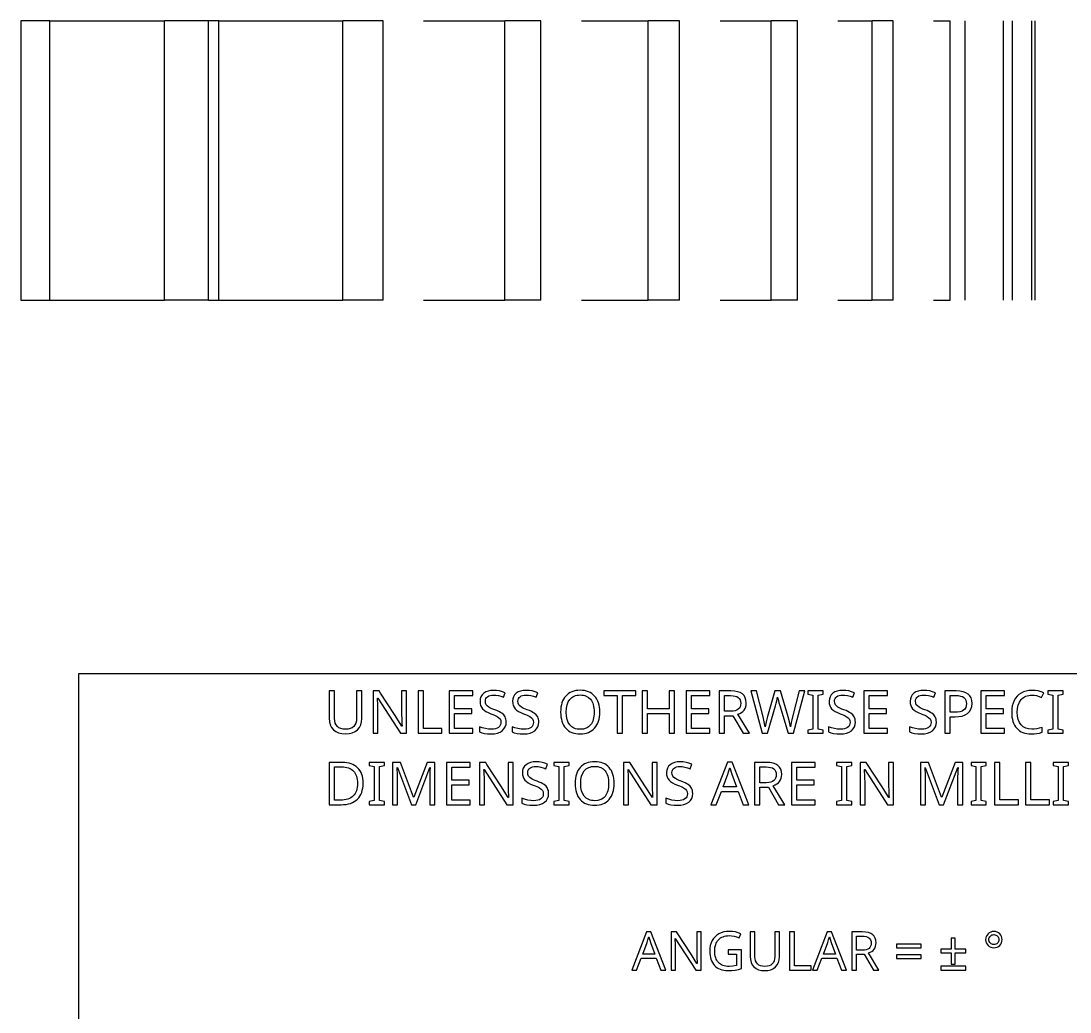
# Model space of a CAD drawing. Extents: x 20 to 297, y 10 to 200.
# Drawn here: x 133.42 to 163.49, y 38.4 to 66.8 of the extents above; entities that cross this region are included whole.
import ezdxf

# ---------------------------------------------------------------- set-up
doc = ezdxf.new("R2010")
doc.units = 0
doc.header["$LTSCALE"] = 12.7
doc.header["$MEASUREMENT"] = 0
for name, color, linetype in [('TANGENT_LINES', 7, 'CONTINUOUS'), ('TITLE_BLOCK', 7, 'CONTINUOUS'), ('VISIBLE', 7, 'CONTINUOUS')]:
    doc.layers.add(name, color=color, linetype=linetype)

msp = doc.modelspace()

# ---------------------------------------------------------------- linework, layer by layer
at = {"layer": 'TANGENT_LINES'}
for p, q in [((133.421, 66.803), (133.421, 58.803)), ((134.248, 58.803), (134.248, 66.803)), ((139.093, 58.803), (139.093, 66.803))]:
    msp.add_line(p, q, dxfattribs=at)
at = {"layer": 'TITLE_BLOCK'}
for p, q in [((135.075, 10), (135.075, 48.1)), ((135.075, 48.1), (165.555, 48.1))]:
    msp.add_line(p, q, dxfattribs=at)
for points in [[(143.191, 47.603), (143.039, 47.603), (143.039, 46.817), (143.034, 46.745), (143.018, 46.683), (143.018, 46.683), (142.993, 46.629), (142.958, 46.585), (142.958, 46.585), (142.913, 46.549), (142.86, 46.524), (142.86, 46.524), (142.797, 46.509), (142.727, 46.504), (142.727, 46.504), (142.652, 46.509), (142.587, 46.524), (142.587, 46.524), (142.533, 46.55), (142.488, 46.585), (142.488, 46.585), (142.453, 46.63), (142.428, 46.683), (142.428, 46.683), (142.414, 46.745), (142.409, 46.815), (142.409, 46.815), (142.409, 47.603), (142.255, 47.603), (142.255, 46.82), (142.263, 46.721), (142.285, 46.634), (142.285, 46.634), (142.323, 46.557), (142.376, 46.492), (142.376, 46.492), (142.443, 46.439), (142.522, 46.402), (142.522, 46.402), (142.614, 46.379), (142.718, 46.372), (142.718, 46.372), (142.823, 46.379), (142.915, 46.401), (142.915, 46.401), (142.997, 46.438), (143.066, 46.491), (143.066, 46.491), (143.12, 46.555), (143.16, 46.631), (143.16, 46.631), (143.183, 46.719), (143.191, 46.817), (143.191, 46.817), (143.191, 47.603)], [(144.473, 46.389), (144.473, 47.603), (144.331, 47.603), (144.331, 46.918), (144.331, 46.886), (144.332, 46.846), (144.333, 46.797), (144.336, 46.74), (144.336, 46.74), (144.338, 46.685), (144.34, 46.643), (144.341, 46.614), (144.342, 46.598), (144.342, 46.598), (144.336, 46.598), (144.124, 46.928), (143.725, 47.544), (143.688, 47.603), (143.511, 47.603), (143.511, 46.389), (143.652, 46.389), (143.652, 47.067), (143.651, 47.125), (143.65, 47.188), (143.646, 47.256), (143.642, 47.33), (143.642, 47.33), (143.638, 47.397), (143.645, 47.397), (144.295, 46.389), (144.473, 46.389)], [(144.803, 46.389), (145.487, 46.389), (145.487, 46.525), (144.956, 46.525), (144.956, 47.603), (144.803, 47.603), (144.803, 46.389)], [(146.373, 46.389), (146.373, 46.523), (145.847, 46.523), (145.847, 46.957), (146.342, 46.957), (146.342, 47.09), (145.847, 47.09), (145.847, 47.468), (146.373, 47.468), (146.373, 47.603), (145.694, 47.603), (145.694, 46.389), (146.373, 46.389)], [(147.329, 46.713), (147.327, 46.754), (147.321, 46.792), (147.311, 46.827), (147.297, 46.859), (147.297, 46.859), (147.257, 46.916), (147.199, 46.967), (147.199, 46.967), (147.162, 46.99), (147.116, 47.015), (147.061, 47.039), (146.997, 47.064), (146.997, 47.064), (146.945, 47.084), (146.899, 47.103), (146.862, 47.121), (146.831, 47.138), (146.831, 47.138), (146.786, 47.172), (146.755, 47.209), (146.755, 47.209), (146.737, 47.254), (146.737, 47.254), (146.732, 47.309), (146.732, 47.309), (146.735, 47.348), (146.747, 47.383), (146.747, 47.383), (146.765, 47.413), (146.792, 47.439), (146.792, 47.439), (146.826, 47.46), (146.865, 47.474), (146.865, 47.474), (146.911, 47.483), (146.962, 47.486), (146.962, 47.486), (147.03, 47.482), (147.102, 47.469), (147.176, 47.449), (147.252, 47.421), (147.252, 47.421), (147.3, 47.552), (147.221, 47.582), (147.14, 47.603), (147.054, 47.616), (146.965, 47.62), (146.965, 47.62), (146.882, 47.615), (146.807, 47.599), (146.807, 47.599), (146.741, 47.573), (146.683, 47.536), (146.683, 47.536), (146.637, 47.49), (146.604, 47.438), (146.604, 47.438), (146.584, 47.378), (146.577, 47.31), (146.577, 47.31), (146.582, 47.247), (146.595, 47.19), (146.595, 47.19), (146.617, 47.139), (146.649, 47.095), (146.649, 47.095), (146.692, 47.054), (146.746, 47.017), (146.812, 46.982), (146.89, 46.95), (146.89, 46.95), (146.946, 46.929), (146.994, 46.909), (147.034, 46.89), (147.067, 46.873), (147.067, 46.873), (147.118, 46.837), (147.151, 46.8), (147.151, 46.8), (147.169, 46.755), (147.169, 46.755), (147.176, 46.7), (147.176, 46.7), (147.172, 46.657), (147.159, 46.618), (147.159, 46.618), (147.137, 46.585), (147.107, 46.556), (147.107, 46.556), (147.068, 46.533), (147.021, 46.516), (147.021, 46.516), (146.966, 46.507), (146.902, 46.504), (146.902, 46.504), (146.819, 46.509), (146.73, 46.523), (146.73, 46.523), (146.642, 46.546), (146.561, 46.575), (146.561, 46.575), (146.561, 46.429), (146.626, 46.404), (146.704, 46.386), (146.793, 46.376), (146.895, 46.372), (146.895, 46.372), (146.992, 46.378), (147.077, 46.394), (147.077, 46.394), (147.151, 46.423), (147.214, 46.463), (147.214, 46.463), (147.264, 46.513), (147.3, 46.571), (147.3, 46.571), (147.322, 46.638), (147.329, 46.713), (147.329, 46.713)], [(148.262, 46.713), (148.26, 46.754), (148.254, 46.792), (148.245, 46.827), (148.231, 46.859), (148.231, 46.859), (148.19, 46.916), (148.133, 46.967), (148.133, 46.967), (148.095, 46.99), (148.049, 47.015), (147.994, 47.039), (147.931, 47.064), (147.931, 47.064), (147.878, 47.084), (147.833, 47.103), (147.795, 47.121), (147.765, 47.138), (147.765, 47.138), (147.72, 47.172), (147.688, 47.209), (147.688, 47.209), (147.671, 47.254), (147.671, 47.254), (147.665, 47.309), (147.665, 47.309), (147.669, 47.348), (147.68, 47.383), (147.68, 47.383), (147.699, 47.413), (147.726, 47.439), (147.726, 47.439), (147.759, 47.46), (147.799, 47.474), (147.799, 47.474), (147.844, 47.483), (147.895, 47.486), (147.895, 47.486), (147.964, 47.482), (148.035, 47.469), (148.109, 47.449), (148.186, 47.421), (148.186, 47.421), (148.233, 47.552), (148.155, 47.582), (148.073, 47.603), (147.988, 47.616), (147.899, 47.62), (147.899, 47.62), (147.815, 47.615), (147.741, 47.599), (147.741, 47.599), (147.674, 47.573), (147.617, 47.536), (147.617, 47.536), (147.57, 47.49), (147.537, 47.438), (147.537, 47.438), (147.517, 47.378), (147.511, 47.31), (147.511, 47.31), (147.515, 47.247), (147.528, 47.19), (147.528, 47.19), (147.551, 47.139), (147.583, 47.095), (147.583, 47.095), (147.625, 47.054), (147.679, 47.017), (147.745, 46.982), (147.824, 46.95), (147.824, 46.95), (147.879, 46.929), (147.927, 46.909), (147.968, 46.89), (148.001, 46.873), (148.001, 46.873), (148.051, 46.837), (148.085, 46.8), (148.085, 46.8), (148.103, 46.755), (148.103, 46.755), (148.109, 46.7), (148.109, 46.7), (148.105, 46.657), (148.092, 46.618), (148.092, 46.618), (148.07, 46.585), (148.041, 46.556), (148.041, 46.556), (148.001, 46.533), (147.954, 46.516), (147.954, 46.516), (147.899, 46.507), (147.835, 46.504), (147.835, 46.504), (147.753, 46.509), (147.663, 46.523), (147.663, 46.523), (147.576, 46.546), (147.495, 46.575), (147.495, 46.575), (147.495, 46.429), (147.56, 46.404), (147.637, 46.386), (147.727, 46.376), (147.829, 46.372), (147.829, 46.372), (147.925, 46.378), (148.011, 46.394), (148.011, 46.394), (148.085, 46.423), (148.148, 46.463), (148.148, 46.463), (148.198, 46.513), (148.233, 46.571), (148.233, 46.571), (148.255, 46.638), (148.262, 46.713), (148.262, 46.713)], [(150.009, 46.997), (150.007, 47.068), (150, 47.136), (149.988, 47.199), (149.971, 47.258), (149.971, 47.258), (149.951, 47.313), (149.926, 47.365), (149.896, 47.412), (149.862, 47.456), (149.862, 47.456), (149.823, 47.495), (149.781, 47.528), (149.735, 47.557), (149.685, 47.58), (149.685, 47.58), (149.632, 47.599), (149.575, 47.612), (149.515, 47.619), (149.451, 47.622), (149.451, 47.622), (149.385, 47.619), (149.322, 47.612), (149.264, 47.599), (149.21, 47.58), (149.21, 47.58), (149.16, 47.557), (149.114, 47.529), (149.071, 47.496), (149.033, 47.458), (149.033, 47.458), (148.999, 47.415), (148.969, 47.368), (148.944, 47.317), (148.923, 47.261), (148.923, 47.261), (148.908, 47.202), (148.897, 47.139), (148.89, 47.071), (148.888, 46.999), (148.888, 46.999), (148.89, 46.926), (148.897, 46.858), (148.908, 46.793), (148.924, 46.733), (148.924, 46.733), (148.945, 46.678), (148.97, 46.626), (149, 46.579), (149.034, 46.536), (149.034, 46.536), (149.072, 46.497), (149.115, 46.464), (149.161, 46.436), (149.211, 46.413), (149.211, 46.413), (149.265, 46.395), (149.322, 46.382), (149.384, 46.375), (149.449, 46.372), (149.449, 46.372), (149.513, 46.375), (149.574, 46.382), (149.631, 46.395), (149.684, 46.413), (149.684, 46.413), (149.734, 46.437), (149.78, 46.466), (149.822, 46.5), (149.861, 46.539), (149.861, 46.539), (149.896, 46.582), (149.926, 46.63), (149.951, 46.681), (149.971, 46.737), (149.971, 46.737), (149.988, 46.796), (150, 46.859), (150.007, 46.926), (150.009, 46.997), (150.009, 46.997)], [(150.662, 46.389), (150.662, 47.468), (151.039, 47.468), (151.039, 47.603), (150.128, 47.603), (150.128, 47.468), (150.508, 47.468), (150.508, 46.389), (150.662, 46.389)], [(152.152, 46.389), (152.152, 47.603), (151.999, 47.603), (151.999, 47.09), (151.376, 47.09), (151.376, 47.603), (151.223, 47.603), (151.223, 46.389), (151.376, 46.389), (151.376, 46.955), (151.999, 46.955), (151.999, 46.389), (152.152, 46.389)], [(153.162, 46.389), (153.162, 46.523), (152.637, 46.523), (152.637, 46.957), (153.132, 46.957), (153.132, 47.09), (152.637, 47.09), (152.637, 47.468), (153.162, 47.468), (153.162, 47.603), (152.484, 47.603), (152.484, 46.389), (153.162, 46.389)], [(153.583, 46.89), (153.824, 46.89), (154.118, 46.389), (154.297, 46.389), (153.964, 46.933), (154.02, 46.956), (154.069, 46.984), (154.069, 46.984), (154.111, 47.017), (154.146, 47.055), (154.146, 47.055), (154.172, 47.099), (154.191, 47.147), (154.191, 47.147), (154.203, 47.2), (154.207, 47.258), (154.207, 47.258), (154.2, 47.339), (154.18, 47.408), (154.18, 47.408), (154.146, 47.468), (154.098, 47.516), (154.098, 47.516), (154.037, 47.554), (153.96, 47.581), (153.96, 47.581), (153.87, 47.597), (153.764, 47.603), (153.764, 47.603), (153.43, 47.603), (153.43, 46.389), (153.583, 46.389), (153.583, 46.89)], [(155.559, 46.389), (155.882, 47.603), (155.723, 47.603), (155.535, 46.863), (155.514, 46.779), (155.498, 46.702), (155.485, 46.633), (155.476, 46.572), (155.476, 46.572), (155.448, 46.72), (155.41, 46.864), (155.41, 46.864), (155.186, 47.603), (155.029, 47.603), (154.814, 46.87), (154.775, 46.715), (154.749, 46.572), (154.749, 46.572), (154.725, 46.716), (154.691, 46.861), (154.691, 46.861), (154.503, 47.603), (154.343, 47.603), (154.665, 46.389), (154.819, 46.389), (155.048, 47.179), (155.069, 47.251), (155.085, 47.315), (155.098, 47.373), (155.107, 47.424), (155.107, 47.424), (155.114, 47.386), (155.127, 47.333), (155.145, 47.266), (155.168, 47.184), (155.168, 47.184), (155.405, 46.389), (155.559, 46.389)], [(156.411, 46.389), (156.411, 46.477), (156.268, 46.509), (156.268, 47.481), (156.411, 47.515), (156.411, 47.603), (155.973, 47.603), (155.973, 47.515), (156.116, 47.481), (156.116, 46.509), (155.973, 46.477), (155.973, 46.389), (156.411, 46.389)], [(157.335, 46.713), (157.333, 46.754), (157.327, 46.792), (157.317, 46.827), (157.303, 46.859), (157.303, 46.859), (157.263, 46.916), (157.205, 46.967), (157.205, 46.967), (157.168, 46.99), (157.122, 47.015), (157.067, 47.039), (157.003, 47.064), (157.003, 47.064), (156.951, 47.084), (156.905, 47.103), (156.868, 47.121), (156.837, 47.138), (156.837, 47.138), (156.792, 47.172), (156.761, 47.209), (156.761, 47.209), (156.744, 47.254), (156.744, 47.254), (156.738, 47.309), (156.738, 47.309), (156.741, 47.348), (156.753, 47.383), (156.753, 47.383), (156.772, 47.413), (156.798, 47.439), (156.798, 47.439), (156.832, 47.46), (156.871, 47.474), (156.871, 47.474), (156.917, 47.483), (156.968, 47.486), (156.968, 47.486), (157.036, 47.482), (157.108, 47.469), (157.182, 47.449), (157.258, 47.421), (157.258, 47.421), (157.306, 47.552), (157.228, 47.582), (157.146, 47.603), (157.06, 47.616), (156.971, 47.62), (156.971, 47.62), (156.888, 47.615), (156.813, 47.599), (156.813, 47.599), (156.747, 47.573), (156.69, 47.536), (156.69, 47.536), (156.643, 47.49), (156.61, 47.438), (156.61, 47.438), (156.59, 47.378), (156.583, 47.31), (156.583, 47.31), (156.588, 47.247), (156.601, 47.19), (156.601, 47.19), (156.624, 47.139), (156.655, 47.095), (156.655, 47.095), (156.698, 47.054), (156.752, 47.017), (156.818, 46.982), (156.896, 46.95), (156.896, 46.95), (156.952, 46.929), (157, 46.909), (157.04, 46.89), (157.073, 46.873), (157.073, 46.873), (157.124, 46.837), (157.157, 46.8), (157.157, 46.8), (157.175, 46.755), (157.175, 46.755), (157.182, 46.7), (157.182, 46.7), (157.178, 46.657), (157.165, 46.618), (157.165, 46.618), (157.143, 46.585), (157.113, 46.556), (157.113, 46.556), (157.074, 46.533), (157.027, 46.516), (157.027, 46.516), (156.972, 46.507), (156.908, 46.504), (156.908, 46.504), (156.825, 46.509), (156.736, 46.523), (156.736, 46.523), (156.648, 46.546), (156.567, 46.575), (156.567, 46.575), (156.567, 46.429), (156.633, 46.404), (156.71, 46.386), (156.799, 46.376), (156.901, 46.372), (156.901, 46.372), (156.998, 46.378), (157.083, 46.394), (157.083, 46.394), (157.157, 46.423), (157.22, 46.463), (157.22, 46.463), (157.27, 46.513), (157.306, 46.571), (157.306, 46.571), (157.328, 46.638), (157.335, 46.713), (157.335, 46.713)], [(158.258, 46.389), (158.258, 46.523), (157.733, 46.523), (157.733, 46.957), (158.228, 46.957), (158.228, 47.09), (157.733, 47.09), (157.733, 47.468), (158.258, 47.468), (158.258, 47.603), (157.58, 47.603), (157.58, 46.389), (158.258, 46.389)], [(159.656, 46.713), (159.654, 46.754), (159.648, 46.792), (159.638, 46.827), (159.625, 46.859), (159.625, 46.859), (159.584, 46.916), (159.527, 46.967), (159.527, 46.967), (159.489, 46.99), (159.443, 47.015), (159.388, 47.039), (159.325, 47.064), (159.325, 47.064), (159.272, 47.084), (159.227, 47.103), (159.189, 47.121), (159.159, 47.138), (159.159, 47.138), (159.113, 47.172), (159.082, 47.209), (159.082, 47.209), (159.065, 47.254), (159.065, 47.254), (159.059, 47.309), (159.059, 47.309), (159.063, 47.348), (159.074, 47.383), (159.074, 47.383), (159.093, 47.413), (159.12, 47.439), (159.12, 47.439), (159.153, 47.46), (159.193, 47.474), (159.193, 47.474), (159.238, 47.483), (159.289, 47.486), (159.289, 47.486), (159.358, 47.482), (159.429, 47.469), (159.503, 47.449), (159.58, 47.421), (159.58, 47.421), (159.627, 47.552), (159.549, 47.582), (159.467, 47.603), (159.382, 47.616), (159.292, 47.62), (159.292, 47.62), (159.209, 47.615), (159.135, 47.599), (159.135, 47.599), (159.068, 47.573), (159.011, 47.536), (159.011, 47.536), (158.964, 47.49), (158.931, 47.438), (158.931, 47.438), (158.911, 47.378), (158.905, 47.31), (158.905, 47.31), (158.909, 47.247), (158.922, 47.19), (158.922, 47.19), (158.945, 47.139), (158.977, 47.095), (158.977, 47.095), (159.019, 47.054), (159.073, 47.017), (159.139, 46.982), (159.218, 46.95), (159.218, 46.95), (159.273, 46.929), (159.321, 46.909), (159.362, 46.89), (159.395, 46.873), (159.395, 46.873), (159.445, 46.837), (159.478, 46.8), (159.478, 46.8), (159.497, 46.755), (159.497, 46.755), (159.503, 46.7), (159.503, 46.7), (159.499, 46.657), (159.486, 46.618), (159.486, 46.618), (159.464, 46.585), (159.434, 46.556), (159.434, 46.556), (159.395, 46.533), (159.348, 46.516), (159.348, 46.516), (159.293, 46.507), (159.229, 46.504), (159.229, 46.504), (159.146, 46.509), (159.057, 46.523), (159.057, 46.523), (158.97, 46.546), (158.889, 46.575), (158.889, 46.575), (158.889, 46.429), (158.954, 46.404), (159.031, 46.386), (159.121, 46.376), (159.223, 46.372), (159.223, 46.372), (159.319, 46.378), (159.405, 46.394), (159.405, 46.394), (159.479, 46.423), (159.542, 46.463), (159.542, 46.463), (159.592, 46.513), (159.627, 46.571), (159.627, 46.571), (159.649, 46.638), (159.656, 46.713), (159.656, 46.713)], [(160.679, 47.246), (160.671, 47.329), (160.649, 47.402), (160.649, 47.402), (160.614, 47.463), (160.564, 47.513), (160.564, 47.513), (160.5, 47.552), (160.421, 47.58), (160.421, 47.58), (160.329, 47.597), (160.223, 47.603), (160.223, 47.603), (159.901, 47.603), (159.901, 46.389), (160.054, 46.389), (160.054, 46.861), (160.193, 46.861), (160.302, 46.867), (160.398, 46.885), (160.398, 46.885), (160.481, 46.916), (160.551, 46.96), (160.551, 46.96), (160.607, 47.015), (160.646, 47.081), (160.646, 47.081), (160.67, 47.158), (160.679, 47.246), (160.679, 47.246)], [(161.609, 46.389), (161.609, 46.523), (161.083, 46.523), (161.083, 46.957), (161.578, 46.957), (161.578, 47.09), (161.083, 47.09), (161.083, 47.468), (161.609, 47.468), (161.609, 47.603), (160.93, 47.603), (160.93, 46.389), (161.609, 46.389)], [(162.396, 47.486), (162.462, 47.482), (162.53, 47.469), (162.6, 47.448), (162.672, 47.419), (162.672, 47.419), (162.733, 47.549), (162.659, 47.58), (162.578, 47.602), (162.491, 47.616), (162.398, 47.62), (162.398, 47.62), (162.311, 47.615), (162.23, 47.601), (162.155, 47.577), (162.085, 47.544), (162.085, 47.544), (162.023, 47.501), (161.968, 47.451), (161.968, 47.451), (161.922, 47.393), (161.884, 47.326), (161.884, 47.326), (161.853, 47.253), (161.832, 47.173), (161.819, 47.088), (161.815, 46.997), (161.815, 46.997), (161.817, 46.925), (161.824, 46.856), (161.835, 46.792), (161.85, 46.732), (161.85, 46.732), (161.871, 46.676), (161.896, 46.625), (161.925, 46.578), (161.959, 46.535), (161.959, 46.535), (161.997, 46.497), (162.039, 46.464), (162.085, 46.436), (162.135, 46.413), (162.135, 46.413), (162.189, 46.395), (162.246, 46.382), (162.307, 46.375), (162.373, 46.372), (162.373, 46.372), (162.46, 46.375), (162.537, 46.383), (162.537, 46.383), (162.61, 46.397), (162.686, 46.421), (162.686, 46.421), (162.686, 46.554), (162.607, 46.533), (162.532, 46.518), (162.461, 46.509), (162.394, 46.506), (162.394, 46.506), (162.299, 46.514), (162.216, 46.537), (162.216, 46.537), (162.179, 46.555), (162.144, 46.577), (162.113, 46.603), (162.085, 46.633), (162.085, 46.633), (162.037, 46.703), (162.002, 46.787), (162.002, 46.787), (161.982, 46.885), (161.976, 46.996), (161.976, 46.996), (161.983, 47.103), (162.003, 47.199), (162.003, 47.199), (162.038, 47.283), (162.088, 47.354), (162.088, 47.354), (162.117, 47.385), (162.149, 47.412), (162.184, 47.434), (162.221, 47.452), (162.221, 47.452), (162.261, 47.467), (162.303, 47.477), (162.348, 47.484), (162.396, 47.486), (162.396, 47.486)], [(163.292, 46.389), (163.292, 46.477), (163.149, 46.509), (163.149, 47.481), (163.292, 47.515), (163.292, 47.603), (162.854, 47.603), (162.854, 47.515), (162.996, 47.481), (162.996, 46.509), (162.854, 46.477), (162.854, 46.389), (163.292, 46.389)], [(149.049, 46.997), (149.055, 47.11), (149.074, 47.208), (149.074, 47.208), (149.106, 47.292), (149.151, 47.362), (149.151, 47.362), (149.178, 47.391), (149.208, 47.417), (149.24, 47.438), (149.276, 47.456), (149.276, 47.456), (149.316, 47.47), (149.358, 47.479), (149.403, 47.485), (149.451, 47.487), (149.451, 47.487), (149.498, 47.485), (149.542, 47.479), (149.583, 47.47), (149.622, 47.456), (149.622, 47.456), (149.69, 47.417), (149.746, 47.364), (149.746, 47.364), (149.77, 47.331), (149.79, 47.294), (149.807, 47.254), (149.821, 47.21), (149.821, 47.21), (149.832, 47.162), (149.84, 47.111), (149.845, 47.056), (149.847, 46.997), (149.847, 46.997), (149.845, 46.938), (149.84, 46.883), (149.832, 46.831), (149.821, 46.783), (149.821, 46.783), (149.807, 46.739), (149.79, 46.698), (149.769, 46.662), (149.746, 46.629), (149.746, 46.629), (149.719, 46.599), (149.689, 46.574), (149.656, 46.552), (149.62, 46.535), (149.62, 46.535), (149.54, 46.512), (149.449, 46.504), (149.449, 46.504), (149.402, 46.506), (149.357, 46.512), (149.315, 46.522), (149.276, 46.536), (149.276, 46.536), (149.24, 46.553), (149.208, 46.575), (149.178, 46.601), (149.151, 46.63), (149.151, 46.63), (149.106, 46.7), (149.074, 46.785), (149.074, 46.785), (149.055, 46.884), (149.049, 46.997), (149.049, 46.997)], [(153.583, 47.02), (153.583, 47.471), (153.756, 47.471), (153.828, 47.467), (153.889, 47.457), (153.889, 47.457), (153.939, 47.441), (153.98, 47.418), (153.98, 47.418), (154.009, 47.387), (154.031, 47.349), (154.031, 47.349), (154.044, 47.304), (154.048, 47.251), (154.048, 47.251), (154.044, 47.197), (154.031, 47.15), (154.031, 47.15), (154.01, 47.11), (153.98, 47.078), (153.98, 47.078), (153.941, 47.052), (153.892, 47.034), (153.892, 47.034), (153.833, 47.023), (153.764, 47.02), (153.764, 47.02), (153.583, 47.02)], [(160.054, 46.992), (160.054, 47.472), (160.208, 47.472), (160.283, 47.469), (160.347, 47.457), (160.347, 47.457), (160.401, 47.44), (160.444, 47.414), (160.444, 47.414), (160.477, 47.381), (160.501, 47.341), (160.501, 47.341), (160.515, 47.294), (160.52, 47.239), (160.52, 47.239), (160.515, 47.179), (160.499, 47.127), (160.499, 47.127), (160.473, 47.084), (160.473, 47.084), (160.438, 47.05), (160.438, 47.05), (160.392, 47.025), (160.332, 47.006), (160.332, 47.006), (160.26, 46.996), (160.176, 46.992), (160.176, 46.992), (160.054, 46.992)], [(143.228, 44.961), (143.225, 45.03), (143.218, 45.095), (143.205, 45.156), (143.188, 45.213), (143.188, 45.213), (143.166, 45.266), (143.139, 45.315), (143.107, 45.36), (143.07, 45.401), (143.07, 45.401), (143.028, 45.437), (142.983, 45.469), (142.934, 45.496), (142.881, 45.518), (142.881, 45.518), (142.823, 45.535), (142.762, 45.547), (142.698, 45.554), (142.629, 45.557), (142.629, 45.557), (142.255, 45.557), (142.255, 44.342), (142.593, 44.342), (142.667, 44.345), (142.737, 44.352), (142.803, 44.364), (142.864, 44.381), (142.864, 44.381), (142.92, 44.404), (142.972, 44.431), (143.02, 44.464), (143.063, 44.501), (143.063, 44.501), (143.102, 44.543), (143.135, 44.59), (143.163, 44.64), (143.186, 44.695), (143.186, 44.695), (143.204, 44.755), (143.217, 44.82), (143.225, 44.888), (143.228, 44.961), (143.228, 44.961)], [(143.067, 44.956), (143.065, 44.897), (143.059, 44.843), (143.049, 44.792), (143.035, 44.744), (143.035, 44.744), (143.018, 44.701), (142.997, 44.662), (142.972, 44.626), (142.943, 44.594), (142.943, 44.594), (142.91, 44.566), (142.873, 44.541), (142.833, 44.52), (142.788, 44.504), (142.788, 44.504), (142.74, 44.49), (142.688, 44.481), (142.633, 44.476), (142.573, 44.474), (142.573, 44.474), (142.408, 44.474), (142.408, 45.426), (142.607, 45.426), (142.663, 45.424), (142.715, 45.419), (142.764, 45.409), (142.808, 45.396), (142.808, 45.396), (142.85, 45.38), (142.887, 45.359), (142.921, 45.335), (142.952, 45.307), (142.952, 45.307), (142.979, 45.275), (143.002, 45.24), (143.022, 45.202), (143.037, 45.16), (143.037, 45.16), (143.05, 45.114), (143.059, 45.065), (143.065, 45.012), (143.067, 44.956), (143.067, 44.956)], [(143.838, 44.342), (143.838, 44.43), (143.695, 44.463), (143.695, 45.435), (143.838, 45.469), (143.838, 45.557), (143.4, 45.557), (143.4, 45.469), (143.542, 45.435), (143.542, 44.463), (143.4, 44.43), (143.4, 44.342), (143.838, 44.342)], [(144.609, 44.342), (144.734, 44.342), (145.14, 45.406), (145.146, 45.406), (145.141, 45.314), (145.137, 45.23), (145.135, 45.156), (145.135, 45.089), (145.135, 45.089), (145.135, 44.342), (145.286, 44.342), (145.286, 45.557), (145.061, 45.557), (144.68, 44.562), (144.674, 44.562), (144.299, 45.557), (144.073, 45.557), (144.073, 44.342), (144.214, 44.342), (144.214, 45.079), (144.214, 45.173), (144.211, 45.259), (144.207, 45.337), (144.202, 45.407), (144.202, 45.407), (144.209, 45.407), (144.609, 44.342)], [(146.295, 44.342), (146.295, 44.477), (145.769, 44.477), (145.769, 44.911), (146.264, 44.911), (146.264, 45.043), (145.769, 45.043), (145.769, 45.422), (146.295, 45.422), (146.295, 45.557), (145.616, 45.557), (145.616, 44.342), (146.295, 44.342)], [(147.525, 44.342), (147.525, 45.557), (147.382, 45.557), (147.382, 44.871), (147.382, 44.84), (147.383, 44.8), (147.385, 44.751), (147.387, 44.694), (147.387, 44.694), (147.389, 44.639), (147.391, 44.597), (147.393, 44.568), (147.394, 44.552), (147.394, 44.552), (147.387, 44.552), (147.175, 44.881), (146.776, 45.498), (146.739, 45.557), (146.562, 45.557), (146.562, 44.342), (146.703, 44.342), (146.703, 45.021), (146.703, 45.079), (146.701, 45.142), (146.698, 45.21), (146.693, 45.283), (146.693, 45.283), (146.689, 45.351), (146.696, 45.351), (147.346, 44.342), (147.525, 44.342)], [(148.543, 44.667), (148.541, 44.708), (148.535, 44.746), (148.525, 44.781), (148.511, 44.813), (148.511, 44.813), (148.471, 44.87), (148.413, 44.92), (148.413, 44.92), (148.376, 44.944), (148.33, 44.968), (148.275, 44.993), (148.212, 45.018), (148.212, 45.018), (148.159, 45.038), (148.114, 45.057), (148.076, 45.075), (148.046, 45.092), (148.046, 45.092), (148, 45.126), (147.969, 45.163), (147.969, 45.163), (147.952, 45.208), (147.952, 45.208), (147.946, 45.263), (147.946, 45.263), (147.95, 45.302), (147.961, 45.337), (147.961, 45.337), (147.98, 45.367), (148.006, 45.393), (148.006, 45.393), (148.04, 45.413), (148.08, 45.428), (148.08, 45.428), (148.125, 45.437), (148.176, 45.44), (148.176, 45.44), (148.245, 45.436), (148.316, 45.423), (148.39, 45.403), (148.467, 45.375), (148.467, 45.375), (148.514, 45.506), (148.436, 45.536), (148.354, 45.557), (148.268, 45.57), (148.179, 45.574), (148.179, 45.574), (148.096, 45.569), (148.021, 45.553), (148.021, 45.553), (147.955, 45.527), (147.898, 45.49), (147.898, 45.49), (147.851, 45.444), (147.818, 45.391), (147.818, 45.391), (147.798, 45.331), (147.791, 45.264), (147.791, 45.264), (147.796, 45.201), (147.809, 45.144), (147.809, 45.144), (147.832, 45.093), (147.864, 45.048), (147.864, 45.048), (147.906, 45.008), (147.96, 44.971), (148.026, 44.936), (148.104, 44.904), (148.104, 44.904), (148.16, 44.883), (148.208, 44.863), (148.249, 44.844), (148.281, 44.827), (148.281, 44.827), (148.332, 44.791), (148.365, 44.754), (148.365, 44.754), (148.384, 44.709), (148.384, 44.709), (148.39, 44.654), (148.39, 44.654), (148.386, 44.611), (148.373, 44.572), (148.373, 44.572), (148.351, 44.538), (148.321, 44.51), (148.321, 44.51), (148.282, 44.487), (148.235, 44.47), (148.235, 44.47), (148.18, 44.461), (148.116, 44.458), (148.116, 44.458), (148.033, 44.463), (147.944, 44.477), (147.944, 44.477), (147.856, 44.5), (147.776, 44.529), (147.776, 44.529), (147.776, 44.383), (147.841, 44.358), (147.918, 44.34), (148.008, 44.329), (148.109, 44.326), (148.109, 44.326), (148.206, 44.331), (148.291, 44.348), (148.291, 44.348), (148.365, 44.377), (148.428, 44.417), (148.428, 44.417), (148.478, 44.467), (148.514, 44.525), (148.514, 44.525), (148.536, 44.592), (148.543, 44.667), (148.543, 44.667)], [(149.129, 44.342), (149.129, 44.43), (148.986, 44.463), (148.986, 45.435), (149.129, 45.469), (149.129, 45.557), (148.691, 45.557), (148.691, 45.469), (148.834, 45.435), (148.834, 44.463), (148.691, 44.43), (148.691, 44.342), (149.129, 44.342)], [(150.424, 44.951), (150.422, 45.022), (150.415, 45.09), (150.403, 45.153), (150.387, 45.212), (150.387, 45.212), (150.366, 45.267), (150.341, 45.319), (150.311, 45.366), (150.277, 45.41), (150.277, 45.41), (150.238, 45.449), (150.196, 45.482), (150.15, 45.511), (150.1, 45.534), (150.1, 45.534), (150.047, 45.552), (149.991, 45.565), (149.93, 45.573), (149.866, 45.576), (149.866, 45.576), (149.8, 45.573), (149.738, 45.565), (149.679, 45.552), (149.625, 45.534), (149.625, 45.534), (149.575, 45.511), (149.529, 45.483), (149.487, 45.45), (149.448, 45.412), (149.448, 45.412), (149.414, 45.369), (149.384, 45.322), (149.359, 45.271), (149.339, 45.215), (149.339, 45.215), (149.323, 45.156), (149.312, 45.092), (149.305, 45.025), (149.303, 44.953), (149.303, 44.953), (149.305, 44.88), (149.312, 44.812), (149.323, 44.747), (149.339, 44.687), (149.339, 44.687), (149.36, 44.631), (149.385, 44.58), (149.415, 44.533), (149.449, 44.489), (149.449, 44.489), (149.488, 44.451), (149.53, 44.418), (149.576, 44.389), (149.626, 44.367), (149.626, 44.367), (149.68, 44.349), (149.737, 44.336), (149.799, 44.328), (149.864, 44.326), (149.864, 44.326), (149.929, 44.328), (149.989, 44.336), (150.046, 44.349), (150.099, 44.367), (150.099, 44.367), (150.149, 44.391), (150.195, 44.419), (150.238, 44.453), (150.276, 44.493), (150.276, 44.493), (150.311, 44.536), (150.341, 44.584), (150.366, 44.635), (150.387, 44.69), (150.387, 44.69), (150.403, 44.75), (150.415, 44.813), (150.422, 44.88), (150.424, 44.951), (150.424, 44.951)], [(149.464, 44.951), (149.47, 45.064), (149.489, 45.162), (149.489, 45.162), (149.521, 45.246), (149.566, 45.316), (149.566, 45.316), (149.593, 45.345), (149.623, 45.37), (149.656, 45.392), (149.692, 45.41), (149.692, 45.41), (149.731, 45.423), (149.773, 45.433), (149.818, 45.439), (149.866, 45.441), (149.866, 45.441), (149.913, 45.439), (149.957, 45.433), (149.999, 45.423), (150.037, 45.41), (150.037, 45.41), (150.105, 45.371), (150.162, 45.317), (150.162, 45.317), (150.185, 45.285), (150.205, 45.248), (150.222, 45.208), (150.236, 45.164), (150.236, 45.164), (150.248, 45.116), (150.256, 45.065), (150.261, 45.01), (150.262, 44.951), (150.262, 44.951), (150.261, 44.892), (150.256, 44.837), (150.248, 44.785), (150.236, 44.737), (150.236, 44.737), (150.222, 44.693), (150.205, 44.652), (150.185, 44.615), (150.161, 44.582), (150.161, 44.582), (150.134, 44.553), (150.104, 44.528), (150.071, 44.506), (150.035, 44.489), (150.035, 44.489), (149.956, 44.466), (149.864, 44.458), (149.864, 44.458), (149.817, 44.46), (149.772, 44.466), (149.73, 44.476), (149.692, 44.489), (149.692, 44.489), (149.656, 44.507), (149.623, 44.529), (149.593, 44.555), (149.566, 44.584), (149.566, 44.584), (149.521, 44.654), (149.489, 44.739), (149.489, 44.739), (149.47, 44.838), (149.464, 44.951), (149.464, 44.951)], [(151.655, 44.342), (151.655, 45.557), (151.512, 45.557), (151.512, 44.871), (151.512, 44.84), (151.513, 44.8), (151.515, 44.751), (151.517, 44.694), (151.517, 44.694), (151.519, 44.639), (151.521, 44.597), (151.523, 44.568), (151.524, 44.552), (151.524, 44.552), (151.517, 44.552), (151.305, 44.881), (150.907, 45.498), (150.869, 45.557), (150.692, 45.557), (150.692, 44.342), (150.834, 44.342), (150.834, 45.021), (150.833, 45.079), (150.831, 45.142), (150.828, 45.21), (150.824, 45.283), (150.824, 45.283), (150.819, 45.351), (150.826, 45.351), (151.476, 44.342), (151.655, 44.342)], [(152.673, 44.667), (152.671, 44.708), (152.665, 44.746), (152.655, 44.781), (152.642, 44.813), (152.642, 44.813), (152.601, 44.87), (152.544, 44.92), (152.544, 44.92), (152.506, 44.944), (152.46, 44.968), (152.405, 44.993), (152.342, 45.018), (152.342, 45.018), (152.289, 45.038), (152.244, 45.057), (152.206, 45.075), (152.176, 45.092), (152.176, 45.092), (152.13, 45.126), (152.099, 45.163), (152.099, 45.163), (152.082, 45.208), (152.082, 45.208), (152.076, 45.263), (152.076, 45.263), (152.08, 45.302), (152.091, 45.337), (152.091, 45.337), (152.11, 45.367), (152.137, 45.393), (152.137, 45.393), (152.17, 45.413), (152.21, 45.428), (152.21, 45.428), (152.255, 45.437), (152.306, 45.44), (152.306, 45.44), (152.375, 45.436), (152.446, 45.423), (152.52, 45.403), (152.597, 45.375), (152.597, 45.375), (152.644, 45.506), (152.566, 45.536), (152.484, 45.557), (152.399, 45.57), (152.309, 45.574), (152.309, 45.574), (152.226, 45.569), (152.152, 45.553), (152.152, 45.553), (152.085, 45.527), (152.028, 45.49), (152.028, 45.49), (151.981, 45.444), (151.948, 45.391), (151.948, 45.391), (151.928, 45.331), (151.922, 45.264), (151.922, 45.264), (151.926, 45.201), (151.939, 45.144), (151.939, 45.144), (151.962, 45.093), (151.994, 45.048), (151.994, 45.048), (152.036, 45.008), (152.09, 44.971), (152.156, 44.936), (152.235, 44.904), (152.235, 44.904), (152.29, 44.883), (152.338, 44.863), (152.379, 44.844), (152.412, 44.827), (152.412, 44.827), (152.462, 44.791), (152.495, 44.754), (152.495, 44.754), (152.514, 44.709), (152.514, 44.709), (152.52, 44.654), (152.52, 44.654), (152.516, 44.611), (152.503, 44.572), (152.503, 44.572), (152.481, 44.538), (152.451, 44.51), (152.451, 44.51), (152.412, 44.487), (152.365, 44.47), (152.365, 44.47), (152.31, 44.461), (152.246, 44.458), (152.246, 44.458), (152.163, 44.463), (152.074, 44.477), (152.074, 44.477), (151.987, 44.5), (151.906, 44.529), (151.906, 44.529), (151.906, 44.383), (151.971, 44.358), (152.048, 44.34), (152.138, 44.329), (152.24, 44.326), (152.24, 44.326), (152.336, 44.331), (152.422, 44.348), (152.422, 44.348), (152.496, 44.377), (152.559, 44.417), (152.559, 44.417), (152.609, 44.467), (152.644, 44.525), (152.644, 44.525), (152.666, 44.592), (152.673, 44.667), (152.673, 44.667)], [(154.122, 44.342), (154.28, 44.342), (153.807, 45.562), (153.669, 45.562), (153.195, 44.342), (153.349, 44.342), (153.494, 44.719), (153.975, 44.719), (154.122, 44.342)], [(153.93, 44.854), (153.545, 44.854), (153.683, 45.222), (153.71, 45.309), (153.735, 45.404), (153.735, 45.404), (153.794, 45.222), (153.93, 44.854)], [(154.6, 44.844), (154.842, 44.844), (155.136, 44.342), (155.314, 44.342), (154.981, 44.886), (155.038, 44.91), (155.087, 44.938), (155.087, 44.938), (155.129, 44.971), (155.163, 45.009), (155.163, 45.009), (155.19, 45.053), (155.209, 45.101), (155.209, 45.101), (155.221, 45.154), (155.225, 45.212), (155.225, 45.212), (155.218, 45.293), (155.197, 45.362), (155.197, 45.362), (155.163, 45.422), (155.116, 45.47), (155.116, 45.47), (155.054, 45.508), (154.978, 45.535), (154.978, 45.535), (154.887, 45.551), (154.782, 45.557), (154.782, 45.557), (154.447, 45.557), (154.447, 44.342), (154.6, 44.342), (154.6, 44.844)], [(154.6, 44.974), (154.6, 45.425), (154.774, 45.425), (154.845, 45.421), (154.906, 45.411), (154.906, 45.411), (154.957, 45.395), (154.997, 45.371), (154.997, 45.371), (155.027, 45.341), (155.048, 45.303), (155.048, 45.303), (155.062, 45.258), (155.066, 45.205), (155.066, 45.205), (155.062, 45.151), (155.048, 45.104), (155.048, 45.104), (155.027, 45.064), (154.998, 45.032), (154.998, 45.032), (154.959, 45.006), (154.91, 44.988), (154.91, 44.988), (154.851, 44.977), (154.782, 44.974), (154.782, 44.974), (154.6, 44.974)], [(156.184, 44.342), (156.184, 44.477), (155.658, 44.477), (155.658, 44.911), (156.153, 44.911), (156.153, 45.043), (155.658, 45.043), (155.658, 45.422), (156.184, 45.422), (156.184, 45.557), (155.505, 45.557), (155.505, 44.342), (156.184, 44.342)], [(157.234, 44.342), (157.234, 44.43), (157.092, 44.463), (157.092, 45.435), (157.234, 45.469), (157.234, 45.557), (156.796, 45.557), (156.796, 45.469), (156.939, 45.435), (156.939, 44.463), (156.796, 44.43), (156.796, 44.342), (157.234, 44.342)], [(158.432, 44.342), (158.432, 45.557), (158.289, 45.557), (158.289, 44.871), (158.289, 44.84), (158.29, 44.8), (158.292, 44.751), (158.294, 44.694), (158.294, 44.694), (158.296, 44.639), (158.298, 44.597), (158.3, 44.568), (158.301, 44.552), (158.301, 44.552), (158.294, 44.552), (158.082, 44.881), (157.684, 45.498), (157.646, 45.557), (157.469, 45.557), (157.469, 44.342), (157.611, 44.342), (157.611, 45.021), (157.61, 45.079), (157.608, 45.142), (157.605, 45.21), (157.601, 45.283), (157.601, 45.283), (157.596, 45.351), (157.603, 45.351), (158.253, 44.342), (158.432, 44.342)], [(159.739, 44.342), (159.865, 44.342), (160.27, 45.406), (160.277, 45.406), (160.271, 45.314), (160.268, 45.23), (160.266, 45.156), (160.265, 45.089), (160.265, 45.089), (160.265, 44.342), (160.416, 44.342), (160.416, 45.557), (160.192, 45.557), (159.811, 44.562), (159.804, 44.562), (159.429, 45.557), (159.204, 45.557), (159.204, 44.342), (159.345, 44.342), (159.345, 45.079), (159.344, 45.173), (159.342, 45.259), (159.338, 45.337), (159.332, 45.407), (159.332, 45.407), (159.339, 45.407), (159.739, 44.342)], [(161.088, 44.342), (161.088, 44.43), (160.945, 44.463), (160.945, 45.435), (161.088, 45.469), (161.088, 45.557), (160.649, 45.557), (160.649, 45.469), (160.792, 45.435), (160.792, 44.463), (160.649, 44.43), (160.649, 44.342), (161.088, 44.342)], [(161.323, 44.342), (162.007, 44.342), (162.007, 44.479), (161.476, 44.479), (161.476, 45.557), (161.323, 45.557), (161.323, 44.342)], [(162.214, 44.342), (162.898, 44.342), (162.898, 44.479), (162.367, 44.479), (162.367, 45.557), (162.214, 45.557), (162.214, 44.342)], [(163.447, 44.342), (163.447, 44.43), (163.304, 44.463), (163.304, 45.435), (163.447, 45.469), (163.447, 45.557), (163.008, 45.557), (163.008, 45.469), (163.151, 45.435), (163.151, 44.463), (163.008, 44.43), (163.008, 44.342), (163.447, 44.342)], [(151.76, 39.603), (151.903, 39.603), (151.477, 40.7), (151.353, 40.7), (150.926, 39.603), (151.065, 39.603), (151.195, 39.942), (151.629, 39.942), (151.76, 39.603)], [(152.919, 39.603), (152.919, 40.696), (152.791, 40.696), (152.791, 40.079), (152.791, 40.051), (152.792, 40.015), (152.793, 39.971), (152.795, 39.919), (152.795, 39.919), (152.797, 39.87), (152.799, 39.832), (152.8, 39.806), (152.801, 39.792), (152.801, 39.792), (152.795, 39.792), (152.605, 40.088), (152.246, 40.643), (152.212, 40.696), (152.053, 40.696), (152.053, 39.603), (152.18, 39.603), (152.18, 40.214), (152.18, 40.266), (152.178, 40.323), (152.175, 40.384), (152.171, 40.45), (152.171, 40.45), (152.168, 40.511), (152.173, 40.511), (152.759, 39.603), (152.919, 39.603)], [(153.691, 40.18), (153.691, 40.058), (153.931, 40.058), (153.931, 39.733), (153.825, 39.714), (153.716, 39.707), (153.716, 39.707), (153.667, 39.709), (153.622, 39.714), (153.579, 39.723), (153.539, 39.735), (153.539, 39.735), (153.502, 39.751), (153.468, 39.77), (153.438, 39.793), (153.41, 39.82), (153.41, 39.82), (153.385, 39.85), (153.363, 39.883), (153.345, 39.919), (153.331, 39.958), (153.331, 39.958), (153.319, 40.001), (153.311, 40.048), (153.306, 40.097), (153.304, 40.15), (153.304, 40.15), (153.311, 40.247), (153.331, 40.333), (153.331, 40.333), (153.347, 40.372), (153.366, 40.408), (153.388, 40.442), (153.414, 40.472), (153.414, 40.472), (153.443, 40.5), (153.474, 40.524), (153.508, 40.544), (153.545, 40.561), (153.545, 40.561), (153.585, 40.574), (153.627, 40.583), (153.672, 40.589), (153.719, 40.591), (153.719, 40.591), (153.788, 40.587), (153.858, 40.575), (153.929, 40.555), (154.001, 40.528), (154.001, 40.528), (154.053, 40.647), (153.976, 40.675), (153.896, 40.696), (153.813, 40.708), (153.727, 40.712), (153.727, 40.712), (153.643, 40.707), (153.565, 40.695), (153.492, 40.673), (153.425, 40.644), (153.425, 40.644), (153.364, 40.606), (153.312, 40.561), (153.312, 40.561), (153.266, 40.508), (153.229, 40.449), (153.229, 40.449), (153.199, 40.382), (153.178, 40.31), (153.165, 40.232), (153.161, 40.15), (153.161, 40.15), (153.163, 40.085), (153.169, 40.024), (153.18, 39.967), (153.195, 39.913), (153.195, 39.913), (153.214, 39.864), (153.238, 39.817), (153.265, 39.775), (153.298, 39.736), (153.298, 39.736), (153.333, 39.701), (153.373, 39.671), (153.416, 39.646), (153.462, 39.625), (153.462, 39.625), (153.512, 39.609), (153.566, 39.597), (153.623, 39.59), (153.684, 39.588), (153.684, 39.588), (153.795, 39.592), (153.892, 39.602), (153.892, 39.602), (153.981, 39.62), (154.068, 39.644), (154.068, 39.644), (154.068, 40.18), (153.691, 40.18)], [(155.162, 40.696), (155.025, 40.696), (155.025, 39.989), (155.02, 39.924), (155.006, 39.868), (155.006, 39.868), (154.984, 39.82), (154.952, 39.78), (154.952, 39.78), (154.911, 39.748), (154.864, 39.725), (154.864, 39.725), (154.808, 39.712), (154.744, 39.707), (154.744, 39.707), (154.677, 39.712), (154.618, 39.725), (154.618, 39.725), (154.569, 39.748), (154.529, 39.78), (154.529, 39.78), (154.497, 39.821), (154.475, 39.869), (154.475, 39.869), (154.462, 39.924), (154.458, 39.987), (154.458, 39.987), (154.458, 40.696), (154.319, 40.696), (154.319, 39.992), (154.326, 39.903), (154.346, 39.824), (154.346, 39.824), (154.381, 39.755), (154.429, 39.696), (154.429, 39.696), (154.489, 39.649), (154.559, 39.615), (154.559, 39.615), (154.642, 39.595), (154.736, 39.588), (154.736, 39.588), (154.83, 39.595), (154.914, 39.614), (154.914, 39.614), (154.987, 39.648), (155.049, 39.695), (155.049, 39.695), (155.098, 39.753), (155.133, 39.821), (155.133, 39.821), (155.155, 39.9), (155.162, 39.989), (155.162, 39.989), (155.162, 40.696)], [(155.45, 39.603), (156.065, 39.603), (156.065, 39.726), (155.587, 39.726), (155.587, 40.696), (155.45, 40.696), (155.45, 39.603)], [(156.937, 39.603), (157.08, 39.603), (156.654, 40.7), (156.53, 40.7), (156.103, 39.603), (156.242, 39.603), (156.372, 39.942), (156.806, 39.942), (156.937, 39.603)], [(157.368, 40.055), (157.585, 40.055), (157.85, 39.603), (158.01, 39.603), (157.711, 40.093), (157.762, 40.114), (157.806, 40.139), (157.806, 40.139), (157.843, 40.169), (157.874, 40.203), (157.874, 40.203), (157.899, 40.242), (157.916, 40.286), (157.916, 40.286), (157.926, 40.333), (157.93, 40.386), (157.93, 40.386), (157.924, 40.458), (157.905, 40.521), (157.905, 40.521), (157.874, 40.574), (157.832, 40.618), (157.832, 40.618), (157.777, 40.652), (157.708, 40.677), (157.708, 40.677), (157.626, 40.691), (157.531, 40.696), (157.531, 40.696), (157.23, 40.696), (157.23, 39.603), (157.368, 39.603), (157.368, 40.055)], [(161.069, 40.475), (161.073, 40.427), (161.086, 40.384), (161.086, 40.384), (161.108, 40.344), (161.138, 40.308), (161.138, 40.308), (161.174, 40.279), (161.214, 40.258), (161.214, 40.258), (161.258, 40.246), (161.305, 40.241), (161.305, 40.241), (161.352, 40.246), (161.396, 40.258), (161.396, 40.258), (161.436, 40.279), (161.472, 40.31), (161.472, 40.31), (161.502, 40.345), (161.524, 40.385), (161.524, 40.385), (161.536, 40.428), (161.541, 40.475), (161.541, 40.475), (161.536, 40.523), (161.524, 40.567), (161.524, 40.567), (161.502, 40.607), (161.472, 40.643), (161.472, 40.643), (161.436, 40.673), (161.396, 40.694), (161.396, 40.694), (161.352, 40.707), (161.305, 40.712), (161.305, 40.712), (161.257, 40.707), (161.213, 40.694), (161.213, 40.694), (161.174, 40.673), (161.138, 40.644), (161.138, 40.644), (161.108, 40.608), (161.086, 40.567), (161.086, 40.567), (161.073, 40.523), (161.069, 40.475), (161.069, 40.475)], [(161.161, 40.475), (161.164, 40.504), (161.171, 40.531), (161.171, 40.531), (161.185, 40.556), (161.204, 40.578), (161.204, 40.578), (161.226, 40.596), (161.25, 40.609), (161.25, 40.609), (161.277, 40.617), (161.306, 40.62), (161.306, 40.62), (161.335, 40.617), (161.361, 40.608), (161.361, 40.608), (161.386, 40.595), (161.408, 40.577), (161.408, 40.577), (161.425, 40.555), (161.438, 40.531), (161.438, 40.531), (161.446, 40.504), (161.449, 40.475), (161.449, 40.475), (161.446, 40.447), (161.438, 40.421), (161.438, 40.421), (161.425, 40.397), (161.408, 40.375), (161.408, 40.375), (161.386, 40.356), (161.361, 40.342), (161.361, 40.342), (161.335, 40.335), (161.306, 40.332), (161.306, 40.332), (161.277, 40.335), (161.251, 40.342), (161.251, 40.342), (161.226, 40.355), (161.204, 40.374), (161.204, 40.374), (161.185, 40.396), (161.171, 40.42), (161.171, 40.42), (161.164, 40.447), (161.161, 40.475), (161.161, 40.475)], [(151.587, 40.064), (151.241, 40.064), (151.365, 40.395), (151.39, 40.473), (151.413, 40.558), (151.413, 40.558), (151.465, 40.395), (151.587, 40.064)], [(156.764, 40.064), (156.418, 40.064), (156.542, 40.395), (156.567, 40.473), (156.59, 40.558), (156.59, 40.558), (156.642, 40.395), (156.764, 40.064)], [(157.368, 40.171), (157.368, 40.577), (157.524, 40.577), (157.589, 40.574), (157.643, 40.565), (157.643, 40.565), (157.689, 40.55), (157.725, 40.529), (157.725, 40.529), (157.752, 40.502), (157.771, 40.468), (157.771, 40.468), (157.783, 40.427), (157.787, 40.379), (157.787, 40.379), (157.783, 40.331), (157.771, 40.289), (157.771, 40.289), (157.752, 40.253), (157.726, 40.224), (157.726, 40.224), (157.691, 40.201), (157.646, 40.184), (157.646, 40.184), (157.593, 40.174), (157.531, 40.171), (157.531, 40.171), (157.368, 40.171)], [(158.517, 40.24), (159.218, 40.24), (159.218, 40.348), (158.517, 40.348), (158.517, 40.24)], [(160.195, 40.202), (160.195, 40.519), (160.085, 40.519), (160.085, 40.202), (159.78, 40.202), (159.78, 40.093), (160.085, 40.093), (160.085, 39.777), (160.195, 39.777), (160.195, 40.093), (160.5, 40.093), (160.5, 40.202), (160.195, 40.202)], [(158.517, 39.935), (159.218, 39.935), (159.218, 40.044), (158.517, 40.044), (158.517, 39.935)], [(159.78, 39.603), (160.5, 39.603), (160.5, 39.712), (159.78, 39.712), (159.78, 39.603)]]:
    msp.add_lwpolyline(points, close=True, dxfattribs=at)
at = {"layer": 'VISIBLE'}
for p, q in [((134.248, 66.803), (133.421, 66.803)), ((134.248, 66.803), (137.534, 66.803)), ((137.534, 58.803), (137.534, 66.803)), ((138.799, 66.803), (137.534, 66.803)), ((138.799, 58.803), (138.799, 66.803)), ((139.093, 66.803), (138.799, 66.803)), ((139.093, 66.803), (142.645, 66.803)), ((142.645, 58.803), (142.645, 66.803)), ((143.803, 66.803), (142.645, 66.803)), ((143.803, 58.803), (143.803, 66.803)), ((144.96, 66.803), (147.287, 66.803)), ((147.287, 58.803), (147.287, 66.803)), ((148.323, 66.803), (147.287, 66.803)), ((148.323, 58.803), (148.323, 66.803)), ((149.488, 66.803), (151.397, 66.803)), ((151.397, 58.803), (151.397, 66.803)), ((152.298, 66.803), (151.397, 66.803)), ((152.298, 58.803), (152.298, 66.803)), ((153.456, 66.803), (154.924, 66.803)), ((154.924, 58.803), (154.924, 66.803)), ((155.678, 66.803), (154.924, 66.803)), ((155.678, 58.803), (155.678, 66.803)), ((156.837, 66.803), (157.821, 66.803)), ((157.821, 58.803), (157.821, 66.803)), ((158.417, 66.803), (157.821, 66.803)), ((158.417, 58.803), (158.417, 66.803)), ((159.577, 66.803), (160.049, 66.803)), ((160.049, 58.803), (160.049, 66.803)), ((160.481, 58.803), (160.481, 66.803)), ((161.581, 58.803), (161.581, 66.803)), ((161.842, 58.803), (161.842, 66.803)), ((162.396, 58.803), (162.396, 66.803)), ((162.484, 58.803), (162.484, 66.803)), ((133.421, 58.803), (134.248, 58.803)), ((134.248, 58.803), (137.534, 58.803)), ((138.799, 58.803), (137.534, 58.803)), ((138.799, 58.803), (139.093, 58.803)), ((139.093, 58.803), (142.645, 58.803)), ((143.803, 58.803), (142.645, 58.803)), ((144.96, 58.803), (147.287, 58.803)), ((148.323, 58.803), (147.287, 58.803)), ((149.488, 58.803), (151.397, 58.803)), ((152.298, 58.803), (151.397, 58.803)), ((153.456, 58.803), (154.924, 58.803)), ((155.678, 58.803), (154.924, 58.803)), ((156.837, 58.803), (157.821, 58.803)), ((158.417, 58.803), (157.821, 58.803)), ((159.577, 58.803), (160.049, 58.803))]:
    msp.add_line(p, q, dxfattribs=at)

doc.saveas('drawing.dxf')
